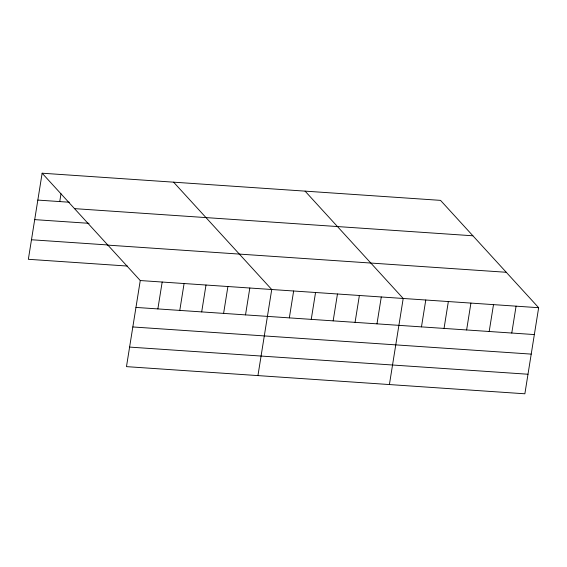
<?xml version="1.0" encoding="UTF-8"?>
<svg xmlns="http://www.w3.org/2000/svg" width="567" height="567" viewBox="0 0 567 567"><rect width="100%" height="100%" fill="white"/><g stroke="black" fill="none" stroke-linecap="round" stroke-linejoin="round"><path stroke-width="0.85" d="M42.135 173.211L140.262 280.545L126.476 366.636L524.865 393.789L538.65 307.704L440.524 200.364L42.135 173.211L28.35 259.296L127.391 266.051M59.748 201.576L60.995 193.779M157.867 308.909L162.176 282.04M179.782 310.404L184.084 283.535M201.689 311.9L205.998 285.031M223.604 313.388L227.906 286.519M245.518 314.883L249.82 288.015M257.942 375.595L271.728 289.51L173.608 182.177M289.34 317.867L293.642 290.999M311.248 319.363L315.55 292.494M333.162 320.858L337.464 293.99M355.07 322.354L359.379 295.485M376.984 323.842L381.286 296.973M389.409 384.554L403.201 298.469L305.074 191.136M421.472 326.875L425.774 300.007M444.046 328.413L448.348 301.545M466.62 329.951L470.922 303.083M489.193 331.489L493.503 304.621M511.774 333.027L516.076 306.159M37.833 200.08L69.387 202.235M74.518 208.635L472.906 235.787M34.707 219.627L89.047 223.327M31.483 239.756L107.73 244.958M107.879 245.128L506.267 272.28M140.262 280.545L538.65 307.704M135.96 307.42L534.348 334.573M132.827 326.961L531.215 354.113M129.602 347.089L527.99 374.241"/></g></svg>
